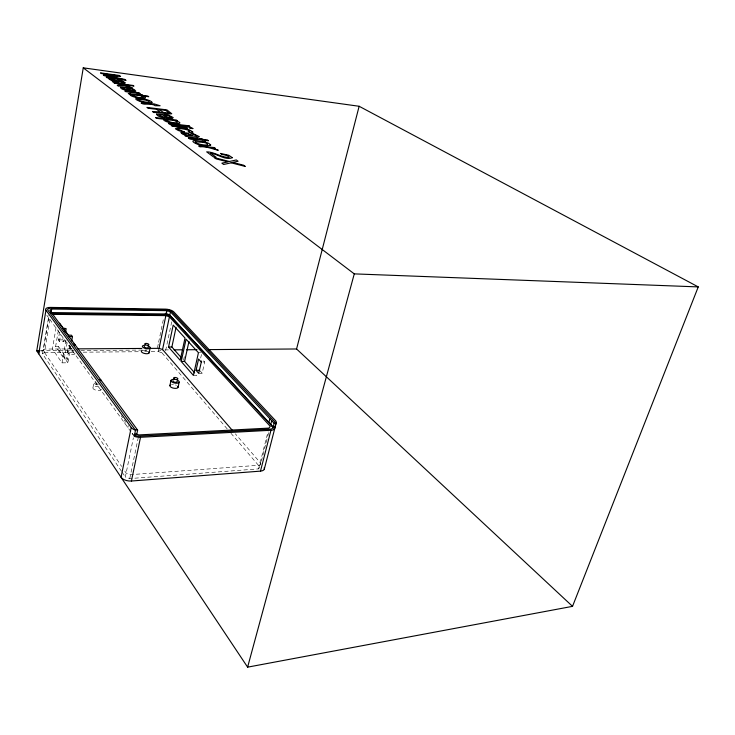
<?xml version="1.0" encoding="UTF-8"?>
<svg xmlns="http://www.w3.org/2000/svg" width="735" height="735" viewBox="0 0 735 735"><rect width="100%" height="100%" fill="white"/><g stroke="black" fill="none" stroke-linecap="round" stroke-linejoin="round"><path stroke-width="0.55" stroke-dasharray="3.67 2.76" d="M121.505 471.3L42.492 353.792L48.868 315.508M48.832 317.419L43.273 350.788A6.891 2.857 8.5 0 0 40.287 351.211M42.492 353.792L44.422 352.488L50.063 318.797M56.053 327.635L52.424 349.015L62.016 362.869L67.831 362.796L70.735 346.295M69.733 344.917L67.271 358.965L64.276 358.992L55.603 346.608L58.46 329.859M64.312 339.395L63.936 341.545L59.434 341.554L58.249 339.882L59.719 331.292M55.603 346.608L58.543 346.589L58.139 348.978L67.831 362.796M59.434 341.554L60.729 334.021M63.936 341.545L62.741 339.873L63.293 336.667M62.016 362.869L66.031 339.846M64.276 358.992L67.115 342.767M67.289 352.129L68.272 346.562M92.968 387.584L93.97 382.246M124.84 423.332L125.244 421.339L121.211 415.771M127.862 427.522L128.267 425.51M134.211 436.314L132.144 433.448L132.557 431.427M230.937 433.237L259.887 466.991L258.564 468.875L129.755 478.577L125.327 476.987L133.393 437.757M129.755 478.577L138.575 436.03M157.474 347.765L158.392 343.346M158.622 342.244L163.436 319.063M144.712 351.688L158.383 351.578L159.063 348.344M227.225 428.909L161.893 352.763L162.573 349.529M165.651 350.521L171.705 321.82M183.557 360.251L184.77 354.693M200.673 358.055L201.638 353.746M198.707 373.306L202.153 373.242L204.697 361.951L202.006 358.992M258.564 468.875L268.128 431.381M260.355 465.163L260.824 463.344L235.319 433.806M261.375 461.167L268.881 431.785M260.824 463.344L259.501 465.218L130.564 474.663L126.126 473.083L124.215 470.244M193.388 375.374L196.805 375.3L195.372 373.665M202.97 361.978L204.697 361.951M44.422 352.488L74.051 352.249M83.174 352.175L140.155 351.725M198.441 352.699L200.728 352.681M71.901 348.895L45 349.061L43.071 350.356L121.661 466.468M40.186 350.806L73.987 350.567M80.804 350.512L146.779 350.044M164.943 349.915L168.379 349.888M58.249 339.882L62.741 339.873M158.383 351.578L161.893 352.763M199.479 370.247L202.153 373.242M130.922 431.757L46.985 315.49A4.989 1.911 9 0 1 46.829 315.223M58.543 346.589L68.254 360.361M122.139 472.247L125.327 476.987M158.595 350.053A6.376 2.582 11.3 0 1 161.02 350.521M133.366 434.55A5.852 2.775 10.4 0 1 132.144 433.448M98.444 384.221A2.334 1.02 9.6 0 1 96.193 383.367A2.334 1.02 9.6 0 1 96.487 382.273M101.513 389.421A4.392 1.929 9.5 0 1 95.743 390.147A4.392 1.929 9.5 0 1 93.483 387.023A4.392 1.929 9.5 0 1 100.043 387.391M97.47 384.984A4.401 1.92 9.6 0 1 93.997 383.008A4.401 1.92 9.6 0 1 95.78 381.244M171.448 384.58A4.171 1.801 11.6 0 1 173.396 384.524M175.49 384.984A4.171 1.801 11.6 0 1 176.428 385.37M75.135 353.838A4.18 1.727 9.1 0 1 69.586 353.893A4.18 1.727 9.1 0 1 67.721 351.302A4.18 1.727 9.1 0 1 73.27 351.256M71.892 348.289A2.223 0.91 9.2 0 1 71.35 348.142M70.872 347.94A2.223 0.91 9.2 0 1 70.689 346.626M72.59 349.217A4.189 1.709 9.2 0 1 68.401 347.48A4.189 1.709 9.2 0 1 70.045 345.707M142.921 350.283A3.978 1.617 11 0 1 147.671 351.064"/><path stroke-width="1.1" d="M36.75 350.834L83.257 67.841L359.139 106.272L698.25 286.907L572.528 606.347L247.612 667.159L36.75 350.834L39.038 350.815M264.288 469.196L276.204 422.864A7.561 3.363 14.1 0 0 275.423 420.53L173.8 311.879A6.468 2.398 11.6 0 0 165.494 309.132L50.504 307.414A7.001 2.655 9.1 0 0 45.965 310.161L38.753 353.829A6.891 2.857 8.5 0 1 39.249 351.688M50.743 312.559A2.995 1.148 9.1 0 1 51.101 312.559L51.689 309.031L166.909 310.657L170.474 311.842L274.146 423.323L276.204 422.864M64.221 331.31L64.772 328.095M65.617 331.88L66.168 328.664L62.787 328.646M71.69 340.893L72.453 336.566L71.442 335.197L68.438 335.197L59.608 323.152M45.965 310.161L131.216 427.485L121.054 477.309A8.057 4.116 9.9 0 0 131.409 481.021L260.484 471.126A7.433 3.611 14.1 0 0 264.214 467.745M149.141 352.818L150.151 347.894M51.689 309.031L49.759 310.207L137.638 430.122L136.793 434.183L134.634 434.293M51.349 313.514L165.164 314.865L165.513 313.211M131.409 481.021L140.514 437.27L270.949 430.269A7.552 3.399 14.1 0 0 273.181 429.846L274.55 428.882L276.002 423.231L172.137 311.861A4.621 1.709 11.6 0 0 166.202 309.894L51.092 308.222A4.998 1.893 9.1 0 0 47.867 310.179L135.47 430.232L134.294 436.351A8.186 3.886 10.4 0 0 140.514 437.27M149.885 348.399L159.063 348.344L165.871 315.627L169.427 316.813L270.269 426.346L268.964 428.101L138.805 434.927L136.104 433.972M166.909 310.657L166.22 313.974L51.101 312.559M232.324 430.333L162.573 349.529L169.427 316.813M170.474 311.842L169.776 315.159L273.181 427.09L275.037 426.998M168.554 347.021L173.194 325.09L185.018 338.026L180.185 360.297L168.554 347.021L171.88 347.003L181.361 357.77M171.88 347.003L176.069 327.305M169.914 385.544L171.007 380.418M181.223 361.482L186.065 339.175L198.441 352.699L193.388 375.374L181.223 361.482L184.595 361.436L194.656 372.847M178.054 387.317L179.175 382.2M184.595 361.436L188.969 341.398M201.546 361.041L198.707 373.306L196.052 370.311L198.569 359.038L201.252 361.997M268.881 422.441L269.837 418.684M270.756 424.472L271.711 420.705M260.484 471.126L270.949 430.269M273.181 427.09L274.146 423.323M572.528 606.347L296.572 348.978L359.139 106.272M247.612 667.159L354.27 273.879L83.257 67.841M137.638 430.122L134.597 429.892A8.204 3.85 10.4 0 1 131.216 427.485M196.052 370.311L199.479 370.247M77.634 348.859L141.855 348.454M174.103 349.851L182.115 349.796M186.69 349.759L196.998 349.685M208.446 349.603L296.572 348.978M68.557 336.556L72.453 336.566M53.085 314.341L165.871 315.627M354.27 273.879L698.25 286.907M159.063 348.344L162.573 349.529M274.55 428.882L171.09 316.831A4.612 1.727 11.6 0 0 165.164 314.865M167.249 314.075A2.765 1.038 11.6 0 0 166.22 313.974L169.776 315.159A2.765 1.038 11.6 0 0 167.957 314.231M272.125 426.254A5.393 2.425 14.1 0 1 272.272 428.477L271.95 428.698A5.393 2.425 14.1 0 1 269.956 429.185L139.659 436.094A5.852 2.775 10.4 0 1 133.926 434.872M99.785 379.444A2.334 1.011 9.6 0 1 101.072 380.721M176.795 380.996A2.214 0.946 11.6 0 1 176.722 382.218A2.214 0.946 11.6 0 1 173.947 381.934A2.214 0.946 11.6 0 1 173.065 380.62M177.741 386.325A4.171 1.801 11.6 0 1 174.039 388.273A4.171 1.801 11.6 0 1 170.171 385.122M177.539 380.261A4.18 1.782 11.6 0 1 177.907 383.1A4.18 1.782 11.6 0 1 171.659 381.741A4.18 1.782 11.6 0 1 173.469 379.379M73.812 343.943A2.223 0.9 9.2 0 1 74.483 345.459M148.194 347.03A2.113 0.845 11 0 1 146.247 347.903A2.113 0.845 11 0 1 144.354 346.396M148.893 351.936A3.978 1.617 11 0 1 147.34 353.691A3.978 1.617 11 0 1 142.351 352.598A3.978 1.617 11 0 1 142.186 350.457M147.799 345.799A3.978 1.599 11 0 1 149.352 348.546A3.978 1.599 11 0 1 143.132 347.517A3.978 1.599 11 0 1 144.804 345.303M123.14 82.311C122.653 83 99.032 74.456 113.576 81.466C107.586 81.41 125.253 84.562 125.336 82.807L122.313 81.061L118.142 80.124L123.14 82.311M163.464 119.566C165.219 123.71 189.703 125.501 175.435 120.558L177.392 120.788L176.345 120.025L155.535 117.572L156.583 118.353L164.273 119.263L163.464 119.566M165.632 119.897C176.979 126.503 185.137 120.025 165.632 119.897M232.343 157.685C225.617 160.68 217.588 153.982 210.568 153.137L216.017 157.18L213.49 156.932L206.673 151.86C214.638 151.879 221.364 157.777 229.256 157.318L227.299 155.535L221.75 154.35L220.472 153.422L228.778 155.278L232.343 157.685M210.688 144.997C201.316 149.168 179.055 136.196 205.157 142.085A7.185 1.626 12.9 0 1 209.025 143.573L210.688 144.997M181.067 132.667L182.482 134.073L186.543 135.589L184.954 135.754C187.471 136.857 196.612 139.099 199.387 136.673L193.48 133.834L190.889 133.412L195.317 135.047L196.98 136.462L193.746 136.186L186.938 132.952L181.067 132.667M132.125 94.999C144.565 101.458 149.15 94.99 132.125 94.999M188.454 138.125C191.67 140.936 195.574 137.812 202.171 140.063L203.292 140.89L205.387 141.111L204.266 140.293L208.51 140.752L207.307 139.889L203.071 139.429L202.125 138.731L200.03 138.511L200.977 139.2L188.454 138.125M130.022 94.622C131.05 98.15 154.552 100.373 141.717 95.816L148.755 96.726L147.818 96.046L128.267 93.529L130.968 94.402L130.022 94.622M183.796 133.375L186.828 135.24L192.258 136.177L187.25 133.715L183.796 133.375M152.016 102.312C142.755 105.234 123.25 94.411 147.303 99.886A6.542 1.314 12.4 0 1 150.703 101.154L152.016 102.312M162.251 112.62L153.808 112.528L152.421 111.499L159.899 111.895L156.684 109.304L148.047 108.247L146.936 107.42L166.918 109.873L171.769 113.769L168.251 114.072L162.251 112.62M141.276 103.047C144.133 105.454 148.406 102.955 154.139 105.013L155.085 105.711L160.12 105.757L154.304 103.947L141.276 103.047M156.5 114.145C157.4 116.893 162.288 117.095 164.925 117.866L158.732 114.954L162.398 114.789L166.983 118.16L172.348 118.482L173.194 117.6C168.462 114.522 162.04 113.392 156.5 114.145M192.818 132.125L189.244 132.493L188.142 131.684C194.536 130.821 179.726 127.936 178.366 128.708A3.5 0.772 12.7 0 0 177.806 129.213L184.531 131.969L181.582 131.436A5.834 1.277 12.7 0 1 178.136 130.407L175.371 128.763C179.56 126.493 188.821 128.506 192.818 132.125M195.28 141.717C195.492 144.427 210.954 146.623 206.985 143.463A3.978 0.9 12.9 0 0 204.211 142.498L195.28 141.717M111.518 79.784L113.925 81.236L118.785 82.136L114.669 80.179L111.518 79.784M120.411 87.327C121.073 89.753 125.749 89.936 128.083 90.653L122.469 88.053L126.043 88.007L130.04 90.956L135.856 91.232C133.641 87.529 125.125 87.033 120.411 87.327M169.068 113.061L163.593 112.51L158.944 109.579L165.743 110.415L169.068 113.061M137.969 99.243C138.116 101.439 151.722 103.589 148.792 101.007A3.629 0.726 12.4 0 0 146.329 100.162L137.969 99.243M170.924 117.425L167.883 117.6L164.401 115.046L168.848 116.056L170.924 117.425M133.954 90.433L130.986 90.506L127.945 88.273L132.125 89.238L133.954 90.433M231.139 162.812L223.651 164.484L221.86 163.152L228.025 161.921L216.127 158.889L214.436 157.63L229.357 161.498L236.302 159.954L238.103 161.25L232.572 162.417L243.561 165.191L245.315 166.459L231.139 162.812M125.005 85.729L118.363 86.16L117.223 85.315L122.653 85.021L113.971 82.899L133.081 85.453L133.954 86.078L122.892 84.608L132.3 87.934L125.005 85.729M117.214 75.696L103.341 74.988L104.269 75.677L122.212 79.325L106.235 77.138L107.135 77.809L126.052 80.381L124.674 79.38L106.75 75.733L120.604 76.44L119.235 75.457L100.502 72.875L101.393 73.537L117.214 75.696M218.084 150.179C212.176 148.948 206.388 146.191 199.902 146.825L198.698 145.925L214.252 147.56L215.419 148.406L212.746 148.13L218.084 150.179M187.25 127.963L172.247 126.245L171.126 125.419L186.12 127.137L187.25 127.963M192.864 128.597L190.025 128.276L188.886 127.449L191.725 127.78L192.864 128.597M188.932 125.768L168.416 123.397L169.5 124.197L190.043 126.567L188.932 125.768M142.011 94.852L135.479 92.996L125.777 91.673L124.849 90.984L139.034 92.831L139.926 93.483L137.491 93.17L142.011 94.852M174.406 379.039A2.214 0.946 11.6 0 0 177.87 378.957A2.214 0.946 11.6 0 0 174.829 377.459A2.214 0.946 11.6 0 0 174.406 379.039M145.539 344.798A2.113 0.845 11 0 0 148.883 344.779A2.113 0.845 11 0 0 146.035 343.401A2.113 0.845 11 0 0 145.539 344.798"/></g></svg>
